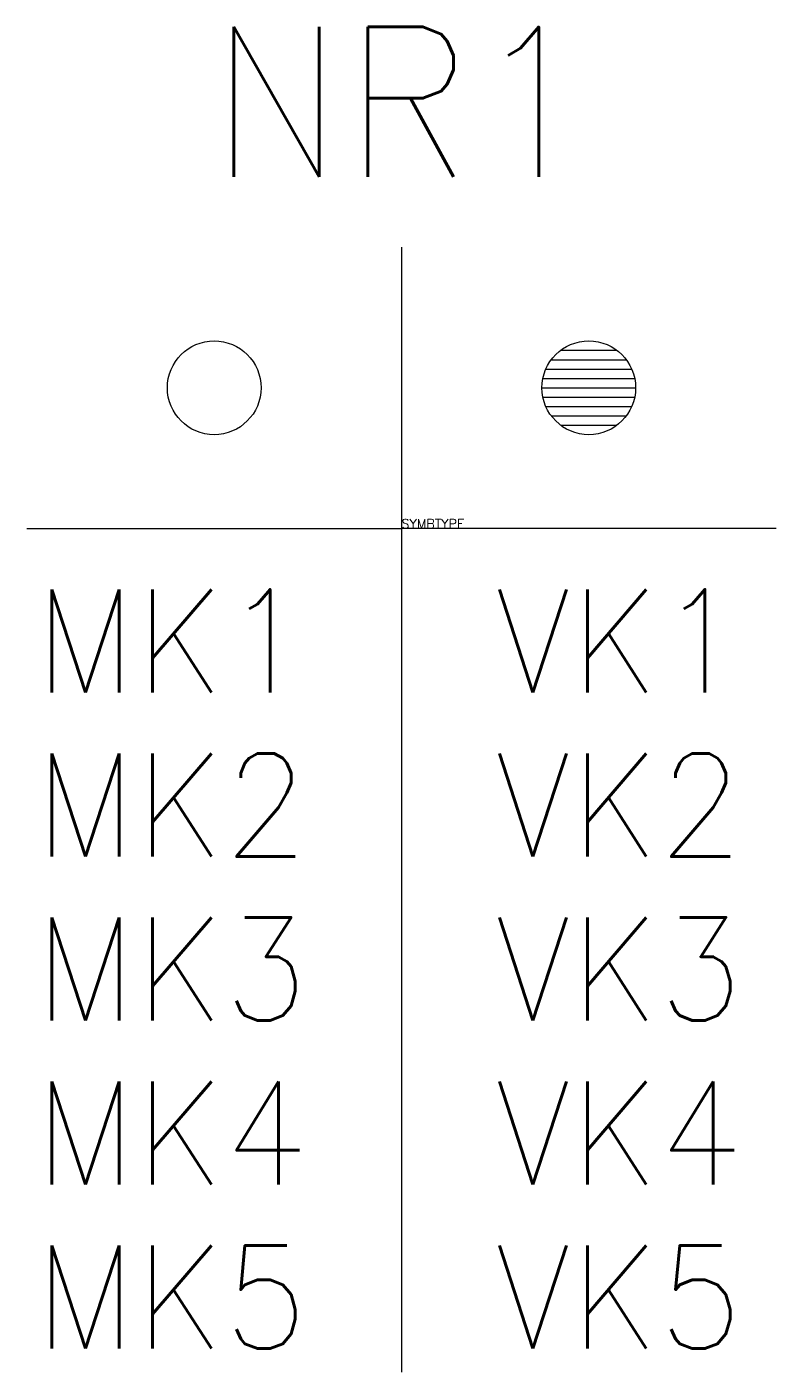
# Model space of a CAD drawing. Extents: x 102 to 118, y 132 to 160.7.
import ezdxf
from ezdxf.enums import TextEntityAlignment as Align

# ---------------------------------------------------------------- set-up
doc = ezdxf.new("R2010")
doc.units = 0
doc.header["$LTSCALE"] = 6
doc.header["$MEASUREMENT"] = 0
doc.layers.get('0').update_dxf_attribs({"linetype": 'CONTINUOUS'})
doc.layers.add('1', color=7, linetype='CONTINUOUS')
doc.styles.add('DINY', font='SIMPLEX', dxfattribs={"width": 0.95})
doc.styles.get("Standard").update_dxf_attribs({"font": 'simplex', "width": 0.85})

msp = doc.modelspace()

# ---------------------------------------------------------------- linework, layer by layer
for p, q in [((113.2, 153.6), (114.8, 153.6)), ((113.4, 153.8), (114.6, 153.8)), ((113.083, 153.4), (114.917, 153.4)), ((113, 153), (115, 153)), ((113.02, 153.2), (114.98, 153.2)), ((113.02, 152.8), (114.98, 152.8)), ((113.083, 152.6), (114.917, 152.6)), ((113.2, 152.4), (114.8, 152.4)), ((113.4, 152.2), (114.6, 152.2))]:
    msp.add_line(p, q)
at = {"layer": '1'}
for p, q in [((110, 156), (110, 132)), ((102, 150), (110, 150)), ((118, 150), (110, 150))]:
    msp.add_line(p, q, dxfattribs=at)
for centre in [(106, 153), (114, 153)]:
    msp.add_circle(centre, 1, dxfattribs=at)

# ---------------------------------------------------------------- texts
at = {"flags": 1}
msp.add_attdef('SYMBTYPE', (110, 150), 'GN', height=0.2, dxfattribs=at)
at = {"layer": '1', "style": 'DINY', "width": 0.95}
msp.add_attdef('NR1', text='', height=3.2, dxfattribs=at).set_placement((110, 157.5), align=Align.CENTER)
for tag, p in [('MK1', (108, 146.5)), ('MK2', (108, 143)), ('MK3', (108, 139.5)), ('MK4', (108, 136)), ('MK5', (108, 132.5))]:
    msp.add_attdef(tag, text='', height=2.2, dxfattribs=at).set_placement(p, align=Align.RIGHT)
for tag, p in [('VK1', (112, 146.5)), ('VK2', (112, 143)), ('VK3', (112, 139.5)), ('VK4', (112, 136)), ('VK5', (112, 132.5))]:
    msp.add_attdef(tag, p, '', height=2.2, dxfattribs=at)

doc.saveas('drawing.dxf')
